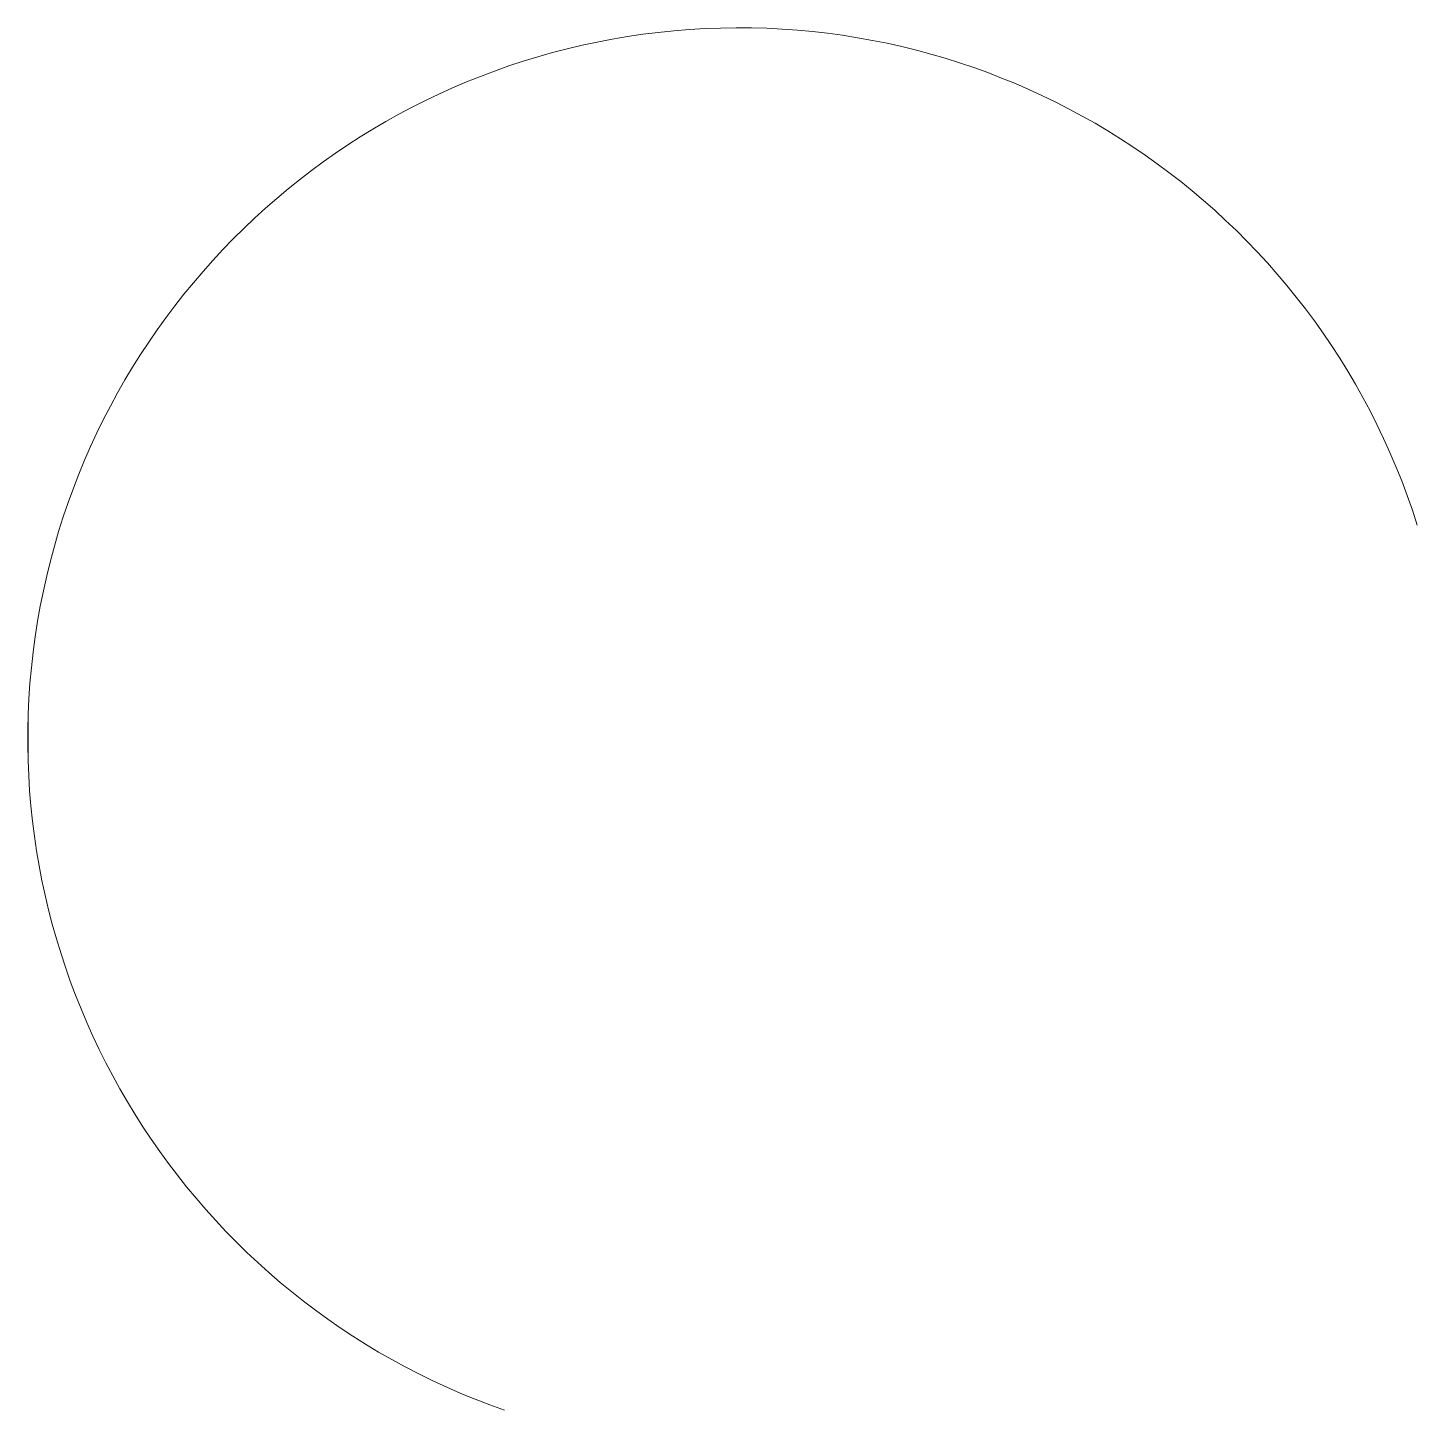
# Model space of a CAD drawing. Header units: millimetres. Extents: x 18.5 to 43.4, y 6.5 to 31.2.
import ezdxf

# ---------------------------------------------------------------- set-up
doc = ezdxf.new("R2010")
doc.units = ezdxf.units.MM
doc.header["$LTSCALE"] = 50
doc.layers.add('Design Layer-1', color=7, linetype='Continuous')

msp = doc.modelspace()

# ---------------------------------------------------------------- wipeouts: each hides what was drawn before it
at = {"color": 255, "linetype": 'Continuous', "lineweight": 5, "transparency": 33554687}
msp.add_wipeout([(27.046, 6.463), (26.29, 6.754), (25.553, 7.093), (24.84, 7.479), (24.152, 7.908), (23.493, 8.381), (22.866, 8.895), (22.272, 9.447), (21.715, 10.036), (21.196, 10.659), (20.718, 11.314), (20.282, 11.998), (19.891, 12.709), (19.546, 13.442), (19.248, 14.196), (18.999, 14.968), (18.799, 15.754), (18.65, 16.551), (18.551, 17.356), (18.504, 18.165), (18.509, 18.976), (18.565, 19.785), (18.672, 20.589), (18.831, 21.384), (19.039, 22.168), (19.297, 22.937), (19.603, 23.687), (19.956, 24.417), (20.355, 25.123), (20.798, 25.802), (21.284, 26.452), (21.809, 27.069), (22.373, 27.652), (22.973, 28.198), (23.606, 28.705), (24.27, 29.17), (24.963, 29.592), (25.68, 29.969), (26.421, 30.3), (27.18, 30.583), (27.957, 30.817), (28.746, 31.002), (29.546, 31.136), (30.353, 31.218), (31.163, 31.25), (31.974, 31.229), (32.781, 31.158), (33.583, 31.035), (34.375, 30.861), (35.154, 30.637), (35.918, 30.365), (36.663, 30.044), (37.386, 29.677), (38.084, 29.264), (38.754, 28.808), (39.394, 28.31), (40.001, 27.772), (40.573, 27.197), (41.107, 26.587), (41.601, 25.944), (42.053, 25.271), (42.462, 24.571), (42.825, 23.846), (43.142, 23.099), (43.41, 22.334), (31.25, 18.5)], dxfattribs=at).dxf.layer = 'Design Layer-1'

# ---------------------------------------------------------------- next in the draw order: linework, layer by layer
at = {"layer": 'Design Layer-1', "color": 7, "linetype": 'Continuous', "lineweight": 5, "transparency": 33554687}
msp.add_arc((31.25, 18.5), 12.75, 17.5, 250.75, dxfattribs=at)

doc.saveas('drawing.dxf')
